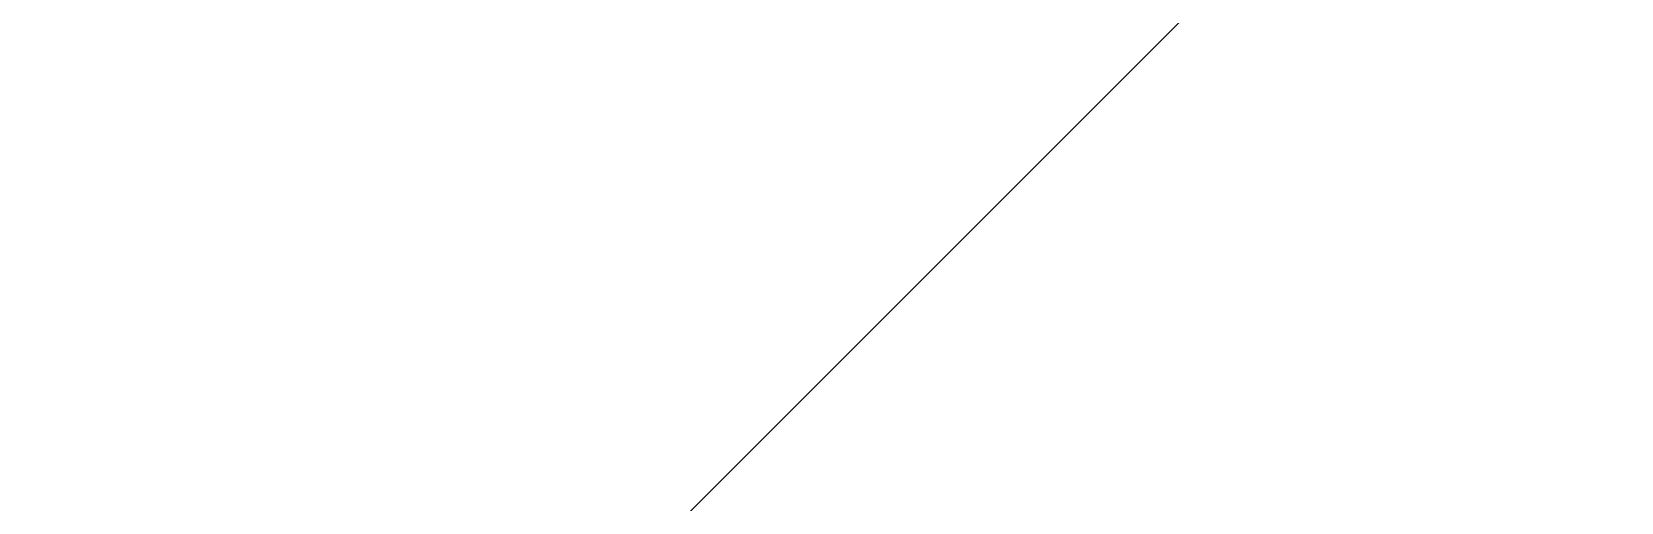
# Model space of a CAD drawing. Header units: inches. Extents: x 175.4 to 228.3, y 137.9 to 224.1.
# Drawn here: x 222.3443 to 222.5313, y 183.2004 to 183.2557 of the extents above; entities that cross this region are included whole.
import ezdxf

# ---------------------------------------------------------------- set-up
doc = ezdxf.new("R2010")
doc.units = ezdxf.units.IN
doc.header["$LTSCALE"] = 0.5
doc.header["$MEASUREMENT"] = 0
doc.layers.add('LINE9', color=9, linetype='Continuous')
doc.layers.add('TEXT', color=4, linetype='Continuous')
doc.styles.add('DIM', font='romans.shx', dxfattribs={"width": 0.7})
doc.dimstyles.new('ext_12', dxfattribs={"dimscale": 12, "dimtxt": 0.09375, "dimasz": 0.09375, "dimexe": 0.09375, "dimexo": 0.0625, "dimgap": 0.0625, "dimtad": 1, "dimdec": 1, "dimzin": 3, "dimdsep": 46, "dimlunit": 4, "dimtxsty": 'DIM', "dimcen": 0.09, "dimdle": 0.09375, "dimclrt": 4, "dimadec": 0, "dimazin": 0, "dimtfac": 1, "dimtdec": 1, "dimtmove": 2, "dimatfit": 3, "dimfxl": 1, "dimfrac": 2, "dimtolj": 1, "dimtzin": 0, "dimarcsym": 0})

msp = doc.modelspace()

# ---------------------------------------------------------------- linework, layer by layer
at = {"layer": 'LINE9'}
msp.add_line((222.51811, 183.29565), (221.51811, 182.29565), dxfattribs=at)

# ---------------------------------------------------------------- leaders
at = {"layer": 'TEXT'}
for points, override in [([(204.53401, 182.48242), (216.33913, 194.05623), (223.09971, 194.05623)], {"dimgap": 0.0625, "dimtad": 0}), ([(218.22287, 183.538), (221.31676, 180.75859), (222.48056, 180.75859)], {"dimtad": 0})]:
    msp.add_leader(points, dimstyle='ext_12', override=override, dxfattribs=at)

doc.saveas('drawing.dxf')
